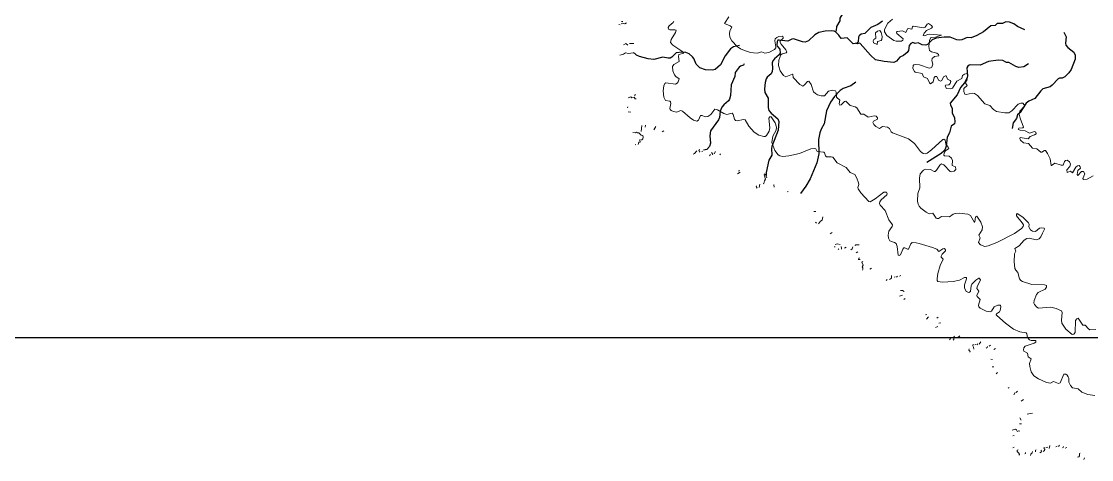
# Model space of a CAD drawing. Header units: feet. Extents: x -72 to 1107026, y -16 to 8357890.
# Drawn here: x 759175 to 811527, y 8116502 to 8137922 of the extents above; entities that cross this region are included whole.
import ezdxf

# ---------------------------------------------------------------- set-up
doc = ezdxf.new("R2010")
doc.units = ezdxf.units.FT
doc.header["$LTSCALE"] = 10
doc.header["$MEASUREMENT"] = 0
doc.layers.get('0').update_dxf_attribs({"linetype": 'CONTINUOUS'})
doc.layers.add('CURVAS_PERU_500_PSAD-18', color=23, linetype='CONTINUOUS', lineweight=5)
doc.layers.add('Hidrografia-IGN-QUEBRADAS', color=151, linetype='CONTINUOUS', lineweight=25)

msp = doc.modelspace()

# ---------------------------------------------------------------- linework, layer by layer
at = {"color": 1}
msp.add_lwpolyline([(842429, 8122447), (719447, 8122447), (719447, 8280092), (842429, 8280092)], close=True, dxfattribs=at)
msp.add_lwpolyline([(842429, 8122447), (719447, 8122447), (719447, 8280092), (842429, 8280092)], close=True, dxfattribs=at)
at = {"layer": 'CURVAS_PERU_500_PSAD-18'}
for points in [[(788397, 8137765), (788465, 8137755)], [(788510, 8137807), (788595, 8137830), (788693, 8137805), (788770, 8137850)], [(788598, 8137917), (788524, 8137921)], [(791083, 8137926), (791053, 8137862), (790856, 8137710), (790821, 8137617), (790825, 8137542), (790888, 8137508), (791137, 8137518), (791203, 8137491), (791169, 8137373), (790953, 8137038), (790931, 8136893), (791038, 8136757), (791479, 8136472), (791574, 8136366), (791336, 8136301), (791315, 8136205), (791347, 8135958), (791084, 8135815), (791021, 8135711), (791046, 8135514), (791125, 8135304), (791188, 8135227), (791351, 8135113), (791302, 8134971), (791258, 8134911), (791173, 8134862), (790706, 8134927), (790645, 8134884), (790602, 8134769), (790574, 8134521), (790594, 8134222), (790691, 8134051), (790887, 8134017), (790927, 8133989), (790937, 8133916), (790896, 8133669), (790908, 8133621), (790959, 8133567), (791071, 8133514), (791242, 8133478), (791421, 8133561), (791517, 8133542), (791894, 8133214), (792058, 8133101), (792220, 8133039), (792293, 8133098), (792399, 8133322), (792471, 8133327), (792631, 8133258), (792752, 8133278), (792901, 8133367), (793091, 8133639), (793234, 8133600), (793537, 8133426), (793676, 8133371), (793940, 8133432), (793987, 8133376), (794059, 8133137), (794102, 8133077), (794198, 8133060), (794490, 8133130), (794585, 8133109), (794754, 8132806), (795024, 8132511), (795248, 8132353), (795488, 8132289), (795561, 8132299), (795622, 8132343), (795755, 8132553), (795781, 8132725), (795746, 8133198), (795782, 8133262), (795854, 8133257), (796043, 8132963), (796118, 8132752), (796094, 8132606), (795941, 8132319), (795888, 8132001), (796030, 8131618), (796190, 8131397), (796277, 8131350), (796425, 8131325), (796723, 8131351), (797234, 8131471), (797788, 8131698), (797962, 8131716), (798034, 8131698), (798103, 8131570), (798423, 8131528), (798461, 8131496), (798515, 8131356), (798566, 8131305), (798790, 8131309), (798861, 8131288), (799073, 8131013), (799516, 8130783), (799722, 8130535), (799946, 8130432), (800048, 8130261), (800129, 8130025), (800136, 8129950), (800098, 8129806), (800111, 8129733), (800238, 8129548), (800626, 8129124), (800697, 8129109), (800938, 8129241), (801370, 8129579), (801490, 8129581), (801526, 8129493), (801516, 8129444), (801235, 8129199), (801163, 8129097), (801145, 8129025), (801148, 8129019)], [(793780, 8138152), (793577, 8137817), (793854, 8137703), (793925, 8137636), (793822, 8137468), (793807, 8137319), (793828, 8137146), (793928, 8136974), (794184, 8136701), (794348, 8136587), (794552, 8136493), (794838, 8136403), (794987, 8136381), (795187, 8136376), (795376, 8136435), (795535, 8136367), (795730, 8136408), (796021, 8136549), (796079, 8136629), (796085, 8136679), (796025, 8136972), (796049, 8137067), (796122, 8137135), (796233, 8137191), (796406, 8137203), (796420, 8137183)], [(811611, 8130373), (811311, 8130202), (811139, 8130198), (811093, 8130248), (811195, 8130472), (811134, 8130579), (811086, 8130591), (811038, 8130578), (810851, 8130394), (810829, 8130434), (810859, 8130630), (810983, 8130748), (810965, 8130820), (810913, 8130871), (810840, 8130858), (810757, 8130804), (810592, 8130526), (810493, 8130594), (810333, 8130541), (810313, 8130661), (810463, 8130826), (810496, 8130944), (810447, 8131056), (810325, 8131139), (810253, 8131123), (810195, 8131075), (810133, 8130891), (810034, 8130901), (809725, 8130997), (809573, 8130873), (809552, 8130881), (809501, 8131200), (809375, 8131472), (809267, 8131609), (809220, 8131611), (809097, 8131527), (809048, 8131529), (808855, 8131686), (808635, 8131722), (808447, 8131952), (808202, 8131988), (808047, 8132110), (808021, 8132205), (808040, 8132249), (808430, 8132178), (808519, 8132300), (808732, 8132372), (808813, 8132428), (808796, 8132500), (808742, 8132548), (808485, 8132460), (808285, 8132580), (808026, 8132608), (807934, 8132640), (807972, 8132703), (808170, 8132715), (808196, 8132752), (808025, 8133196), (807991, 8133393), (808022, 8133537), (808243, 8133772), (808230, 8133844), (808168, 8133922), (808070, 8133932), (807932, 8133876), (807620, 8133553), (807474, 8133459), (807275, 8133454), (806882, 8133521), (806734, 8133613), (806541, 8133808), (806307, 8133888), (805938, 8134294), (805800, 8134400), (805679, 8134417), (805388, 8134347), (805320, 8134373), (805280, 8134489), (805284, 8134639), (805446, 8134789), (805326, 8134966), (805458, 8135234), (805458, 8135333), (805429, 8135371), (805309, 8135342), (805204, 8135276), (805177, 8135130), (804941, 8134996), (804722, 8134664), (804629, 8134632), (804429, 8134635), (804371, 8134756), (804378, 8134802), (804551, 8134815), (804610, 8134894), (804633, 8134990), (804612, 8135034), (804480, 8135104), (804421, 8135266), (804373, 8135268), (804290, 8135214), (804200, 8135036), (804134, 8135006), (804045, 8135042), (803964, 8135223), (803867, 8135237), (803822, 8135181), (803769, 8134964), (803653, 8134875), (803602, 8134927), (803500, 8135127), (803297, 8135212), (803236, 8135370), (802896, 8135439), (802857, 8135471), (802778, 8135625), (802795, 8135771), (802833, 8135802), (802930, 8135823), (803103, 8135800), (803577, 8135641), (803651, 8135647), (803712, 8135688), (803764, 8135826), (803707, 8136017), (803733, 8136111), (803844, 8136210), (804062, 8136236), (804033, 8136303), (803958, 8136368), (803691, 8136432), (803591, 8136501), (803560, 8136697), (803602, 8136994), (803664, 8137128), (803885, 8137159), (804177, 8137249), (803605, 8137300), (803507, 8137281), (803376, 8137209), (803285, 8137236), (803331, 8137347), (803448, 8137477), (803695, 8137593), (803751, 8137641), (803700, 8137723), (803554, 8137815), (803486, 8137791), (803387, 8137648), (803321, 8137616), (802805, 8137697), (802772, 8137663), (802739, 8137544), (802573, 8137580), (802528, 8137563), (802441, 8137387), (802284, 8137456), (802011, 8137436), (801983, 8137399), (802005, 8137329), (802310, 8137072), (802293, 8137001), (802231, 8136963), (801971, 8136957), (801849, 8136981), (801515, 8137241), (801402, 8137405), (801398, 8137528), (801565, 8137833), (801789, 8138031)], [(796420, 8137183), (796446, 8137145), (796438, 8137096), (796396, 8137058)], [(788631, 8136784), (788742, 8136848), (788835, 8136755)], [(788926, 8136835), (789128, 8136847)], [(796396, 8137058), (796290, 8136963), (796280, 8136916), (796339, 8136806), (796567, 8136540), (796614, 8136427), (796582, 8136392), (796391, 8136332), (796330, 8136290), (796232, 8136034), (796207, 8135773), (796285, 8135511), (796460, 8135270), (796570, 8135220), (796895, 8135346), (796915, 8135335), (796928, 8135188), (797250, 8134839), (797404, 8134759), (797484, 8134815), (797622, 8134992), (797691, 8134999), (797810, 8134840), (797929, 8134486), (798016, 8134398), (798124, 8134335), (798291, 8134284), (798464, 8134290), (798663, 8134508), (798857, 8134553), (799002, 8134528), (799035, 8134463), (799056, 8134215), (799217, 8134066), (799177, 8133897), (799210, 8133831), (799274, 8133846), (799432, 8134006), (799505, 8134015), (799717, 8133807), (799957, 8133742), (800043, 8133692), (800241, 8133382)], [(788456, 8136271), (788634, 8136319), (788732, 8136392), (788866, 8136349), (789097, 8136381)], [(788863, 8134183), (788983, 8134243), (789042, 8134189), (789149, 8134211), (789206, 8134137), (789249, 8134133)], [(789217, 8134343), (789160, 8134304)], [(788838, 8133749), (788820, 8133693)], [(788859, 8133504), (788980, 8133493)], [(800241, 8133382), (800391, 8133381), (800595, 8133244), (800889, 8133300), (800987, 8133291), (801048, 8133213), (801060, 8133140), (800862, 8133042), (800828, 8132980), (800867, 8132889), (800972, 8132782), (801147, 8132690), (801294, 8132780), (801540, 8132747), (801646, 8132684), (801725, 8132528), (801780, 8132478), (802574, 8132181), (802865, 8131946), (803151, 8131568), (803289, 8131464), (803388, 8131454), (803483, 8131481), (803701, 8131649), (804256, 8132154), (804302, 8132166), (804362, 8132124), (804391, 8131928), (804413, 8131899)], [(789511, 8132113), (789568, 8132174), (789586, 8132265), (789570, 8132343), (789492, 8132369), (789379, 8132471), (789307, 8132469), (789259, 8132507), (789216, 8132483), (789078, 8132491)], [(789533, 8132840), (789498, 8132536)], [(789702, 8132848), (789682, 8132745)], [(790215, 8132787), (790113, 8132627)], [(790602, 8132578), (790512, 8132522)], [(789347, 8131904), (789378, 8132011), (789441, 8132024)], [(789441, 8132024), (789429, 8132135), (789449, 8132173)], [(789202, 8131886), (789237, 8131910)], [(792217, 8131591), (792100, 8131469), (792030, 8131428)], [(792344, 8131676), (792307, 8131611), (792357, 8131561), (792345, 8131522)], [(792458, 8131558), (792512, 8131586)], [(792883, 8131418), (792839, 8131353)], [(792929, 8131521), (793004, 8131428), (792982, 8131392)], [(793133, 8131562), (793066, 8131453)], [(793381, 8131442), (793342, 8131399)], [(804413, 8131899), (804515, 8131771), (804538, 8131702), (804378, 8131588), (804320, 8131477), (804302, 8131380), (804338, 8131349), (804560, 8131328), (804676, 8131234), (804722, 8131120), (804710, 8130873), (804868, 8130806), (804893, 8130687), (804811, 8130597), (804689, 8130575), (804616, 8130590), (804302, 8130910), (804190, 8130955), (804111, 8130896), (803945, 8130646), (803870, 8130582), (803821, 8130587), (803649, 8130686), (803401, 8130692), (803309, 8130653), (803133, 8130478), (803102, 8130258), (803124, 8129784), (803026, 8129502), (803011, 8129128), (803041, 8128981), (803087, 8128893), (803168, 8128798), (803428, 8128604), (803582, 8128521), (803756, 8128554), (803926, 8128307), (803969, 8128285), (804034, 8128292), (804178, 8128386), (804576, 8128373), (804757, 8128504), (804850, 8128537), (805049, 8128555), (805469, 8128500), (805602, 8128432), (805799, 8128088), (805822, 8128123), (805844, 8128371), (805906, 8128400), (806101, 8128111), (806195, 8127881), (806166, 8127735), (806010, 8127480), (806069, 8127347), (805995, 8127111), (806094, 8127004), (806300, 8126916), (806471, 8126946), (806888, 8127114), (807757, 8127556), (808101, 8127803), (808180, 8127899), (808188, 8127972), (808129, 8128082), (807860, 8128410), (807846, 8128480), (807893, 8128537), (808156, 8128353), (808442, 8128074), (808478, 8128010), (808456, 8127887), (808469, 8127840), (808544, 8127740), (808641, 8127662), (808786, 8127648), (808971, 8127811), (809068, 8127836), (809211, 8127818), (809220, 8127770), (809131, 8127563), (809039, 8127386), (808956, 8127293), (808816, 8127252), (808474, 8127326), (808351, 8127317), (808230, 8127231), (807990, 8126943), (807770, 8126828), (807827, 8126697), (807760, 8126565), (807745, 8126191), (807772, 8125842), (807819, 8125755), (807925, 8125645), (808008, 8125332), (808071, 8125254), (808154, 8125200), (808606, 8125059), (809230, 8125041), (809320, 8125006), (809324, 8124936), (809255, 8124833), (808921, 8124665), (808833, 8124578), (808716, 8124276), (808705, 8124152), (808729, 8124081), (808848, 8123954), (808934, 8123905), (809530, 8123947), (809798, 8123884), (810050, 8123779), (810094, 8123693), (810055, 8123320), (810077, 8123173), (810273, 8122885), (810571, 8122619), (810665, 8122634), (810730, 8122708), (810746, 8123306), (810803, 8123385), (810872, 8123407), (811094, 8123079), (811216, 8123078), (811377, 8122888), (811439, 8122847), (811737, 8122859)], [(794198, 8130473), (794334, 8130556)], [(794296, 8130632), (794253, 8130606)], [(795534, 8130475), (795508, 8130425), (795583, 8130215), (795521, 8130121), (795499, 8130001), (795467, 8129975)], [(795646, 8130283), (795583, 8130444), (795534, 8130475)], [(795138, 8129876), (795123, 8129851), (795168, 8129766)], [(795292, 8129966), (795257, 8129797)], [(796002, 8129934), (795987, 8129934), (796004, 8129819)], [(796685, 8129611), (796635, 8129583)], [(801148, 8129019), (801191, 8128938), (801430, 8128683), (801603, 8128215), (801793, 8127985), (801775, 8127891), (801610, 8127674), (801579, 8127477), (801584, 8127327), (801649, 8127196), (801886, 8127121), (801966, 8127064), (802014, 8126922), (802071, 8126502), (802115, 8126485), (802184, 8126513), (802298, 8126789), (802344, 8126848), (802393, 8126847), (802527, 8126781), (802574, 8126790), (802677, 8127043), (802744, 8127111), (802943, 8127104), (803090, 8127072), (803749, 8126874), (803953, 8126782), (804053, 8126679), (804242, 8126797), (804334, 8126820), (804381, 8126762), (804388, 8126714), (804214, 8126537), (804169, 8126448), (804170, 8126399), (804273, 8126300), (804121, 8125986), (804011, 8125601), (803972, 8125355), (803980, 8125255), (804008, 8125215), (804226, 8125174), (804750, 8125208), (805070, 8125266), (805305, 8125407), (805402, 8125404), (805413, 8125336), (805317, 8125052), (805309, 8124904), (805390, 8124722), (805525, 8124665), (805604, 8124714), (805630, 8124988), (805672, 8125077), (805862, 8125275), (806007, 8125373), (806031, 8125368), (806092, 8125282), (805929, 8124945), (805915, 8124871), (806003, 8124730), (805918, 8124523), (805934, 8124477), (806068, 8124332), (805987, 8124047), (806012, 8123977), (806078, 8123902), (806368, 8123758), (806564, 8123723), (806627, 8123759), (806759, 8123968), (806941, 8124050), (807063, 8124055), (807087, 8123961), (807058, 8123789), (807024, 8123723), (806877, 8123632), (806866, 8123583), (806889, 8123540), (807322, 8123163), (807706, 8122883), (808024, 8122740), (808320, 8122705), (808359, 8122643), (808387, 8122471), (808482, 8122357), (808575, 8122323), (808797, 8122320), (808798, 8122248), (808722, 8122185), (808272, 8122043), (808215, 8121962), (808189, 8121866), (808215, 8121799), (808393, 8121710), (808417, 8121517), (808565, 8121433), (808489, 8121198), (808499, 8121049), (808574, 8120786), (808702, 8120602), (808928, 8120447), (809314, 8120271), (809511, 8120237), (809658, 8120326), (809906, 8120215), (809992, 8120259), (810171, 8120670), (810266, 8120674), (810327, 8120632), (810383, 8120550), (810410, 8120480), (810419, 8120282), (810501, 8120127), (810601, 8120017), (810868, 8119965), (811048, 8119793), (811349, 8119676), (811693, 8119638)], [(797935, 8128637), (798032, 8128634)], [(798373, 8128368), (798349, 8128200), (798269, 8128150), (798160, 8128027)], [(798071, 8128067), (798025, 8128115)], [(798834, 8127596), (798740, 8127544)], [(798929, 8126897), (798980, 8126909)], [(798989, 8127008), (799086, 8127051), (799233, 8127011)], [(799170, 8126808), (799134, 8126770)], [(799274, 8126922), (799299, 8126845), (799287, 8126783)], [(799518, 8126891), (799433, 8126842)], [(799850, 8126899), (799807, 8126810), (799755, 8126763)], [(799972, 8127006), (799961, 8126944)], [(800163, 8127005), (800163, 8127005), (799972, 8127006)], [(800005, 8126609), (800084, 8126652), (800084, 8126653)], [(800115, 8126278), (800206, 8126279)], [(800172, 8126369), (800122, 8126338)], [(800339, 8126179), (800291, 8126150), (800357, 8126000), (800302, 8125929), (800343, 8125872), (800341, 8125791), (800313, 8125760)], [(800754, 8125860), (800671, 8125805)], [(801520, 8125304), (801484, 8125255)], [(801744, 8125497), (801735, 8125378), (801641, 8125300)], [(801918, 8125441), (801864, 8125413)], [(802033, 8125467), (801988, 8125427)], [(802203, 8125506), (802125, 8125464)], [(802179, 8124773), (802281, 8124767), (802356, 8124722)], [(802122, 8124492), (802270, 8124533)], [(802404, 8124372), (802349, 8124331)], [(803394, 8123572), (803461, 8123595)], [(803547, 8123483), (803448, 8123371)], [(804024, 8123471), (803962, 8123420)], [(804059, 8123173), (804156, 8123192)], [(803883, 8122954), (804008, 8123002)], [(804827, 8122535), (804785, 8122490), (804782, 8122368), (804762, 8122344)], [(805074, 8122556), (804982, 8122463)], [(804629, 8122419), (804581, 8122357)], [(805736, 8122148), (805717, 8122060), (805756, 8122001), (805759, 8121906)], [(805858, 8122131), (805812, 8122106)], [(805969, 8122154), (805908, 8122117)], [(806114, 8122260), (806027, 8122143)], [(806430, 8122025), (806417, 8121976), (806363, 8121949)], [(806578, 8122093), (806520, 8122038)], [(805539, 8121917), (805524, 8121857), (805590, 8121782), (805569, 8121748)], [(806826, 8121934), (806741, 8121882)], [(806596, 8121415), (806677, 8121394)], [(806662, 8121043), (806741, 8121036)], [(806922, 8120759), (806861, 8120693)], [(807496, 8120033), (807451, 8119993)], [(807791, 8119786), (807724, 8119662)], [(807907, 8119850), (807841, 8119786)], [(808190, 8119431), (808089, 8119351)], [(808009, 8118539), (808085, 8118436)], [(808368, 8118724), (808638, 8118765)], [(807644, 8117936), (807810, 8117983), (807848, 8117962), (807905, 8117864)], [(807943, 8117903), (808020, 8117892)], [(808001, 8118256), (808100, 8118247)], [(807666, 8117655), (807734, 8117684)], [(807669, 8117082), (807733, 8117103)], [(807940, 8116986), (807894, 8116961), (807888, 8116899), (807981, 8116794), (807994, 8116754), (807973, 8116721)], [(808299, 8116855), (808287, 8116795), (808261, 8116779)], [(808644, 8116898), (808618, 8116831), (808550, 8116773), (808539, 8116701)], [(808808, 8116979), (808784, 8116959), (808788, 8116880)], [(809080, 8116962), (809061, 8116938), (809074, 8116877), (809002, 8116839)], [(809217, 8117092), (809189, 8117060), (809241, 8117000), (809219, 8116945), (809163, 8116901)], [(809381, 8117116), (809287, 8117078)], [(809488, 8117189), (809449, 8117047)], [(809837, 8117150), (809775, 8117120)], [(809961, 8117210), (809909, 8117148)], [(810154, 8117135), (810141, 8117096), (810098, 8117075)], [(810323, 8117093), (810227, 8117055)], [(810970, 8116813), (810930, 8116793), (810933, 8116678), (810907, 8116643), (810836, 8116613)], [(811174, 8116586), (811143, 8116502)]]:
    msp.add_lwpolyline(points, dxfattribs=at)
msp.add_lwpolyline([(801032, 8136791), (801061, 8136941), (801227, 8136982), (801269, 8137039), (801274, 8137188), (801239, 8137385), (801166, 8137482), (801048, 8137453), (800955, 8137371), (800974, 8137103), (800868, 8137038), (800834, 8136974), (800853, 8136878)], close=True, dxfattribs=at)
at = {"layer": 'Hidrografia-IGN-QUEBRADAS'}
for points in [[(801048, 8140576), (800458, 8140074), (800390, 8139914), (800193, 8139690), (799934, 8139123), (799742, 8138927), (799647, 8138898), (799497, 8138767), (799341, 8138294), (799211, 8138081), (799209, 8137957), (799044, 8137678), (799037, 8137479), (799007, 8137412)], [(801295, 8137938), (801073, 8137776), (800729, 8137628), (800434, 8137325), (800254, 8137295), (800161, 8137211), (800125, 8137147), (800109, 8136923), (800041, 8136855), (799870, 8136833), (799562, 8137119), (799270, 8137084), (799162, 8137249), (799007, 8137412), (798942, 8137449), (798793, 8137465), (798494, 8137447), (798177, 8137382), (797988, 8137261), (797679, 8136970), (797516, 8136909), (797392, 8136916), (796943, 8137067), (796869, 8137057), (796671, 8136956), (796250, 8137009), (796177, 8136999), (796140, 8136936), (796136, 8136762), (796163, 8136693), (796278, 8136563), (796292, 8136367), (796237, 8136284), (796009, 8136089), (795932, 8135991), (795909, 8135895), (795922, 8135620), (795901, 8135472), (795846, 8135361), (795662, 8135192), (795607, 8135109), (795560, 8134941), (795522, 8134618), (795536, 8134445), (795700, 8134166), (795709, 8133717), (795742, 8133572), (795847, 8133433), (796171, 8133159), (796232, 8133026), (796191, 8132604), (795886, 8131812), (795872, 8131713), (795892, 8131390), (795741, 8131134), (795613, 8130534), (795604, 8130388)], [(808262, 8137505), (807896, 8137667), (807722, 8137808), (807511, 8137884), (807338, 8137908), (807161, 8137819), (806912, 8137826), (806802, 8137729), (806604, 8137713), (806239, 8137413), (805910, 8137233), (805632, 8137120), (805433, 8137132), (805181, 8137023), (805059, 8137002), (804936, 8137021), (804613, 8137151), (804313, 8137153), (803916, 8137107), (803734, 8137028), (803504, 8136800), (803416, 8136755), (803244, 8136780), (803041, 8136874), (802894, 8136845), (802776, 8136883), (802690, 8136835), (802608, 8136741), (802572, 8136496), (802502, 8136394), (802328, 8136251), (802147, 8136168), (801979, 8135986), (801845, 8135921), (801372, 8135956), (800958, 8136050), (800717, 8136265), (800201, 8136843), (800155, 8136853), (800061, 8136821), (799973, 8136846)], [(810161, 8137394), (810280, 8137176), (810252, 8136854), (810271, 8136757), (810366, 8136642), (810661, 8136411), (810726, 8136278), (810731, 8136080), (810526, 8135570), (810415, 8135405), (810215, 8135217), (810084, 8135145), (809960, 8135147), (809892, 8135116), (809603, 8134807), (809504, 8134731), (809146, 8134629), (809038, 8134525), (808743, 8134154), (808449, 8134020), (808330, 8133928), (808029, 8133470), (807902, 8133350), (807861, 8133182), (807698, 8132962), (807634, 8132693)], [(794296, 8136743), (794004, 8136672), (793858, 8136579), (793608, 8136236), (793372, 8135797), (793105, 8135573), (792987, 8135538), (792638, 8135547), (792359, 8135652), (792188, 8135832), (792068, 8136107), (792010, 8136188), (791841, 8136335), (791681, 8136404), (791507, 8136418), (791209, 8136392), (791000, 8136179), (790916, 8136127), (790817, 8136123), (790547, 8136170), (790114, 8136054), (789841, 8136086), (789407, 8136205), (789271, 8136268), (789181, 8136354), (789099, 8136388)], [(794527, 8135847), (794491, 8135783), (794349, 8135736), (794292, 8135687), (794097, 8135429), (794070, 8135231), (793899, 8134816), (793859, 8134293), (793820, 8134123), (793766, 8134039), (793533, 8133851), (793440, 8133734), (793352, 8133528), (793319, 8133230), (793283, 8133111), (792884, 8132569), (792853, 8132323), (792881, 8131974), (792843, 8131805), (792705, 8131663), (792535, 8131625)], [(808442, 8135849), (808215, 8135695), (807970, 8135663), (807829, 8135712), (807480, 8135908), (807357, 8135911), (807182, 8136007), (806958, 8136021), (806487, 8135964), (806076, 8135784), (805603, 8135800), (805530, 8135786), (805470, 8135742), (805423, 8135655), (805450, 8135258), (805411, 8135038), (805119, 8134698), (804944, 8134340), (804616, 8133930), (804626, 8133833), (804712, 8133682), (804707, 8133458), (804817, 8133207), (804838, 8133009), (804813, 8132913), (804655, 8132795), (804584, 8132479), (804454, 8132267), (804405, 8131821), (804368, 8131676), (804295, 8131574), (804161, 8131463), (803471, 8131018)], [(799988, 8134949), (799745, 8134773), (799370, 8134635), (799223, 8134541), (798943, 8134257), (798748, 8133967), (798566, 8133556), (798446, 8132918), (798292, 8132662), (798230, 8132472), (798174, 8132152), (798190, 8131453), (798091, 8131015), (797756, 8130234), (797541, 8129867), (797288, 8129517)]]:
    msp.add_lwpolyline(points, dxfattribs=at)

doc.saveas('drawing.dxf')
